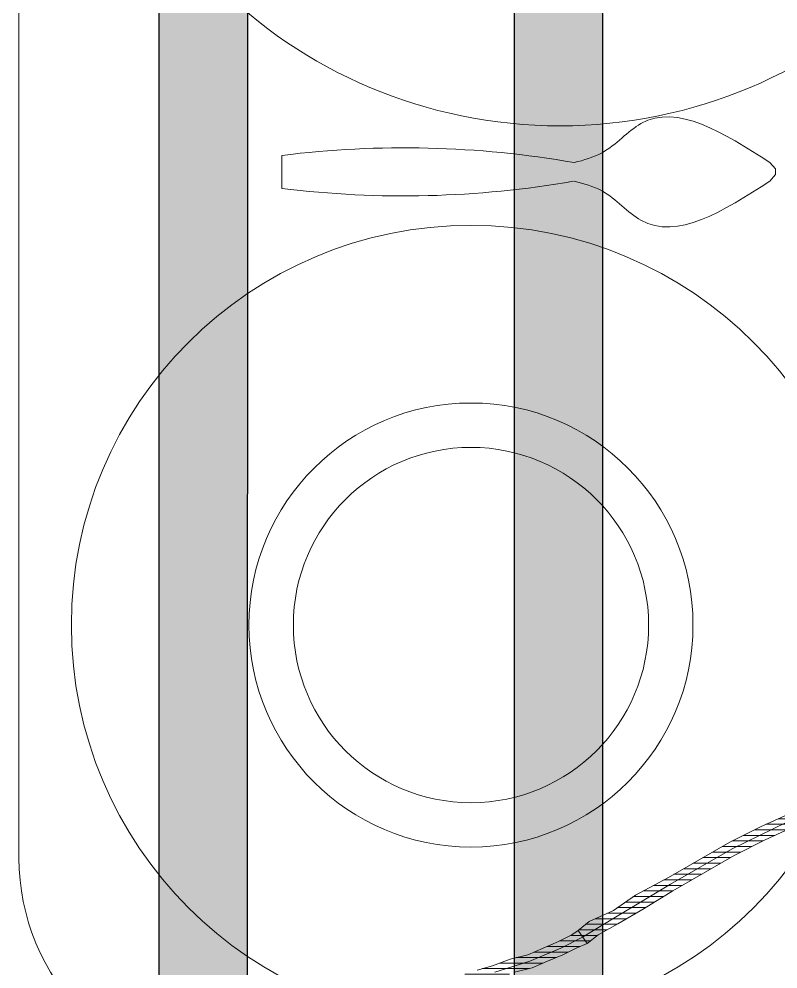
# Model space of a CAD drawing. Header units: centimetres. Extents: x 54005 to 61405, y 90310 to 94744.
# Drawn here: x 56527.81 to 56544.9, y 92835.84 to 92857.23 of the extents above; entities that cross this region are included whole.
import ezdxf

# ---------------------------------------------------------------- set-up
doc = ezdxf.new("R2010")
doc.units = ezdxf.units.CM
doc.header["$LTSCALE"] = 25
doc.linetypes.add('DASHDOT2', pattern=[0.5, 0.25, -0.125, 0, -0.125])
doc.layers.get('0').update_dxf_attribs({"lineweight": 0})
doc.layers.add('BA_axis', color=5, linetype='DASHDOT2')
doc.layers.add('OC-Mutfak_Ekipman', color=252, linetype='Continuous')
pattern_1 = [(360, (-5108.51305, -673.59423), (1e-16, 0.125), [25])]

# ---------------------------------------------------------------- blocks, each defined once
blk = doc.blocks.new('salatabar')
at = {"layer": 'OC-Mutfak_Ekipman'}
h = blk.add_hatch(color=256, dxfattribs=at)
h.dxf.hatch_style = 1
h.paths.add_polyline_path([(93530.033, -81107.494, 0.414212), (93531.033, -81108.494, 0.41421), (93532.033, -81107.494), (93532.045, -80959.494, 0.414217), (93531.045, -80958.494, 0.414216), (93530.045, -80959.494)])
h.paths.add_polyline_path([(93522.033, -81107.493, 0.414217), (93523.033, -81108.493, 0.414216), (93524.033, -81107.493), (93524.045, -80959.493, 0.414212), (93523.045, -80958.493, 0.41421), (93522.045, -80959.493)])
h.paths.add_polyline_path([(93514.033, -81107.493, 0.414217), (93515.033, -81108.493, 0.41421), (93516.033, -81107.493), (93516.045, -80959.493, 0.414217), (93515.045, -80958.493, 0.41421), (93514.045, -80959.493)])
h.paths.add_polyline_path([(93508.045, -80959.492, 0.414217), (93507.045, -80958.492, 0.41421), (93506.045, -80959.492), (93506.033, -81107.492, 0.414217), (93507.033, -81108.492, 0.41421), (93508.033, -81107.492)])
h.paths.add_polyline_path([(93498.033, -81107.492, 0.414217), (93499.033, -81108.492, 0.41421), (93500.033, -81107.492), (93500.045, -80959.492, 0.414217), (93499.045, -80958.492, 0.41421), (93498.045, -80959.492)])
for p, q in [((93522.045, -80959.493), (93522.033, -81107.493)), ((93524.033, -81107.493), (93524.045, -80959.493)), ((93530.045, -80959.494), (93530.033, -81107.494)), ((93532.033, -81107.494), (93532.045, -80959.494))]:
    blk.add_line(p, q, dxfattribs=at)
blk = doc.blocks.new('by')
at = {"ltscale": 30}
h = blk.add_hatch(dxfattribs=at)
h.set_pattern_fill('DC_LINES', color=256, scale=0.1, style=0)
h.set_pattern_definition(pattern_1)
edge = h.paths.add_edge_path(flags=0)
edge.add_line((6371.564, 2243.285), (6371.811, 2243.385))
edge.add_line((6371.811, 2243.385), (6372.108, 2243.534))
edge.add_line((6372.108, 2243.534), (6372.455, 2243.683))
edge.add_line((6372.455, 2243.683), (6372.801, 2243.832))
edge.add_line((6372.801, 2243.832), (6373.197, 2243.931))
edge.add_line((6373.197, 2243.931), (6373.593, 2244.08))
edge.add_line((6373.593, 2244.08), (6373.939, 2244.179))
edge.add_line((6373.939, 2244.179), (6374.235, 2244.279))
edge.add_line((6374.235, 2244.279), (6374.335, 2243.981))
edge.add_line((6374.335, 2243.981), (6374.038, 2243.881))
edge.add_line((6374.038, 2243.881), (6373.691, 2243.782))
edge.add_line((6373.691, 2243.782), (6373.296, 2243.633))
edge.add_line((6373.296, 2243.633), (6372.9, 2243.534))
edge.add_line((6372.9, 2243.534), (6372.553, 2243.385))
edge.add_line((6372.553, 2243.385), (6372.207, 2243.236))
edge.add_line((6372.207, 2243.236), (6371.91, 2243.087))
edge.add_line((6371.91, 2243.087), (6371.761, 2242.987))
h = blk.add_hatch(dxfattribs=at)
h.set_pattern_fill('DC_LINES', color=256, scale=0.1, style=0)
h.set_pattern_definition(pattern_1)
edge = h.paths.add_edge_path(flags=0)
edge.add_line((6367.012, 2240.702), (6367.556, 2240.951))
edge.add_line((6367.556, 2240.951), (6368.249, 2241.298))
edge.add_line((6368.249, 2241.298), (6368.942, 2241.696))
edge.add_line((6368.942, 2241.696), (6369.634, 2242.093))
edge.add_line((6369.634, 2242.093), (6370.278, 2242.491))
edge.add_line((6370.278, 2242.491), (6370.871, 2242.838))
edge.add_line((6370.871, 2242.838), (6371.316, 2243.087))
edge.add_line((6371.316, 2243.087), (6371.564, 2243.285))
edge.add_line((6371.564, 2243.285), (6371.761, 2242.987))
edge.add_line((6371.761, 2242.987), (6371.514, 2242.789))
edge.add_line((6371.514, 2242.789), (6370.97, 2242.54))
edge.add_line((6370.97, 2242.54), (6370.475, 2242.192))
edge.add_line((6370.475, 2242.192), (6369.733, 2241.795))
edge.add_line((6369.733, 2241.795), (6369.041, 2241.398))
edge.add_line((6369.041, 2241.398), (6368.348, 2241))
edge.add_line((6368.348, 2241), (6367.655, 2240.653))
edge.add_line((6367.655, 2240.653), (6367.111, 2240.404))
for p, q in [((6372.801, 2243.832, -4.505), (6373.197, 2243.931, -4.505)), ((6373.642, 2243.931, -4.505), (6372.85, 2243.683, -4.505)), ((6372.455, 2243.683, -4.505), (6372.801, 2243.832, -4.505)), ((6373.691, 2243.782, -4.505), (6373.296, 2243.633, -4.505)), ((6374.038, 2243.881, -4.505), (6373.691, 2243.782, -4.505)), ((6371.811, 2243.385, -4.505), (6372.108, 2243.534, -4.505)), ((6372.108, 2243.534, -4.505), (6372.455, 2243.683, -4.505)), ((6372.85, 2243.683, -4.505), (6372.158, 2243.385, -4.505)), ((6372.9, 2243.534, -4.505), (6372.553, 2243.385, -4.505)), ((6373.296, 2243.633, -4.505), (6372.9, 2243.534, -4.505)), ((6371.316, 2243.087, -4.505), (6371.564, 2243.285, -4.505)), ((6371.564, 2243.285, -4.505), (6371.811, 2243.385, -4.505)), ((6371.564, 2243.285, -4.505), (6371.761, 2242.987, -4.505)), ((6371.564, 2243.285, -4.505), (6371.564, 2243.285, -4.505)), ((6371.761, 2242.987, -4.505), (6371.564, 2243.285, -4.505)), ((6371.564, 2243.285, -4.505), (6371.564, 2243.285, -4.505)), ((6372.158, 2243.385, -4.505), (6371.663, 2243.136, -4.505)), ((6372.553, 2243.385, -4.505), (6372.207, 2243.236, -4.505)), ((6370.871, 2242.838, -4.505), (6371.316, 2243.087, -4.505)), ((6371.663, 2243.136, -4.505), (6370.921, 2242.689, -4.505)), ((6371.91, 2243.087, -4.505), (6371.761, 2242.987, -4.505)), ((6372.207, 2243.236, -4.505), (6371.91, 2243.087, -4.505)), ((6371.761, 2242.987, -4.505), (6371.514, 2242.789, -4.505)), ((6371.761, 2242.987, -4.505), (6371.761, 2242.987, -4.505)), ((6370.921, 2242.689, -4.505), (6369.684, 2241.944, -4.505)), ((6370.278, 2242.491, -4.505), (6370.871, 2242.838, -4.505)), ((6371.514, 2242.789, -4.505), (6370.97, 2242.54, -4.505)), ((6369.634, 2242.093, -4.505), (6370.278, 2242.491, -4.505)), ((6370.97, 2242.54, -4.505), (6370.475, 2242.192, -4.505)), ((6368.942, 2241.696, -4.505), (6369.634, 2242.093, -4.505)), ((6370.475, 2242.192, -4.505), (6369.733, 2241.795, -4.505)), ((6369.684, 2241.944, -4.505), (6368.299, 2241.149, -4.505)), ((6369.733, 2241.795, -4.505), (6369.041, 2241.398, -4.505)), ((6368.249, 2241.298, -4.505), (6368.942, 2241.696, -4.505)), ((6369.041, 2241.398, -4.505), (6368.348, 2241, -4.505)), ((6368.299, 2241.149, -4.505), (6367.061, 2240.553, -4.505)), ((6367.556, 2240.951, -4.505), (6368.249, 2241.298, -4.505)), ((6367.012, 2240.702, -4.505), (6367.556, 2240.951, -4.505)), ((6368.348, 2241, -4.505), (6367.655, 2240.653, -4.505)), ((6367.655, 2240.653, -4.505), (6367.111, 2240.404, -4.505)), ((6378.437, 2225.538, -4.505), (6378.437, 2226.279, -4.505))]:
    blk.add_line(p, q, dxfattribs=at)
at = {"ltscale": 30, "elevation": -4.505}
blk.add_lwpolyline([(6379.358, 2199.359), (6358.358, 2199.359, -0.414214), (6353.358, 2204.359), (6353.358, 2241.359, -0.414214), (6358.358, 2246.359), (6379.358, 2246.359, -0.414214), (6384.358, 2241.359), (6384.358, 2204.359, -0.414214)], format="xyb", close=True, dxfattribs=at)
blk.add_lwpolyline([(6367.447, 2225.696), (6367.317, 2225.842), (6367.317, 2225.967), (6367.447, 2226.119)], dxfattribs=at)
at = {"ltscale": 30}
for centre, radius in [((6374.178, 2236.112, -4.505), 9), ((6374.178, 2236.112, -4.505), 5), ((6374.178, 2236.112, -4.505), 4), ((6372.173, 2213.871, -4.505), 11)]:
    blk.add_circle(centre, radius, dxfattribs=at)
for centre, start, end in [((6375.692, 2204.226, -4.505), 82.9046, 99.9137), ((6375.68, 2247.589, -4.505), 260.0863, 277.1271)]:
    blk.add_arc(centre, 22.223, start, end, dxfattribs=at)
for points in [[(6371.854, 2226.117, -4.505), (6371.638, 2226.174, -4.505), (6371.066, 2226.324, -4.505), (6369.918, 2227.697, -4.505), (6368.494, 2226.788, -4.505), (6367.447, 2226.119, -4.505)], [(6371.854, 2225.699, -4.505), (6371.638, 2225.642, -4.505), (6371.066, 2225.491, -4.505), (6369.918, 2224.118, -4.505), (6368.494, 2225.027, -4.505), (6367.447, 2225.696, -4.505)]]:
    blk.add_open_spline(points, degree=3, knots=[0, 0, 0, 0, 0.665409, 1.758876, 4.792994, 4.792994, 4.792994, 4.792994], dxfattribs=at)

msp = doc.modelspace()

# ---------------------------------------------------------------- block references
at = {"rotation": 180}
msp.add_blockref('by', (62912.166, 95079.693, 4.505), dxfattribs=at)
at = {"layer": 'BA_axis', "linetype": 'ByBlock', "rotation": 180}
msp.add_blockref('salatabar', (150062.995, 11786.816), dxfattribs=at)

doc.saveas('drawing.dxf')
